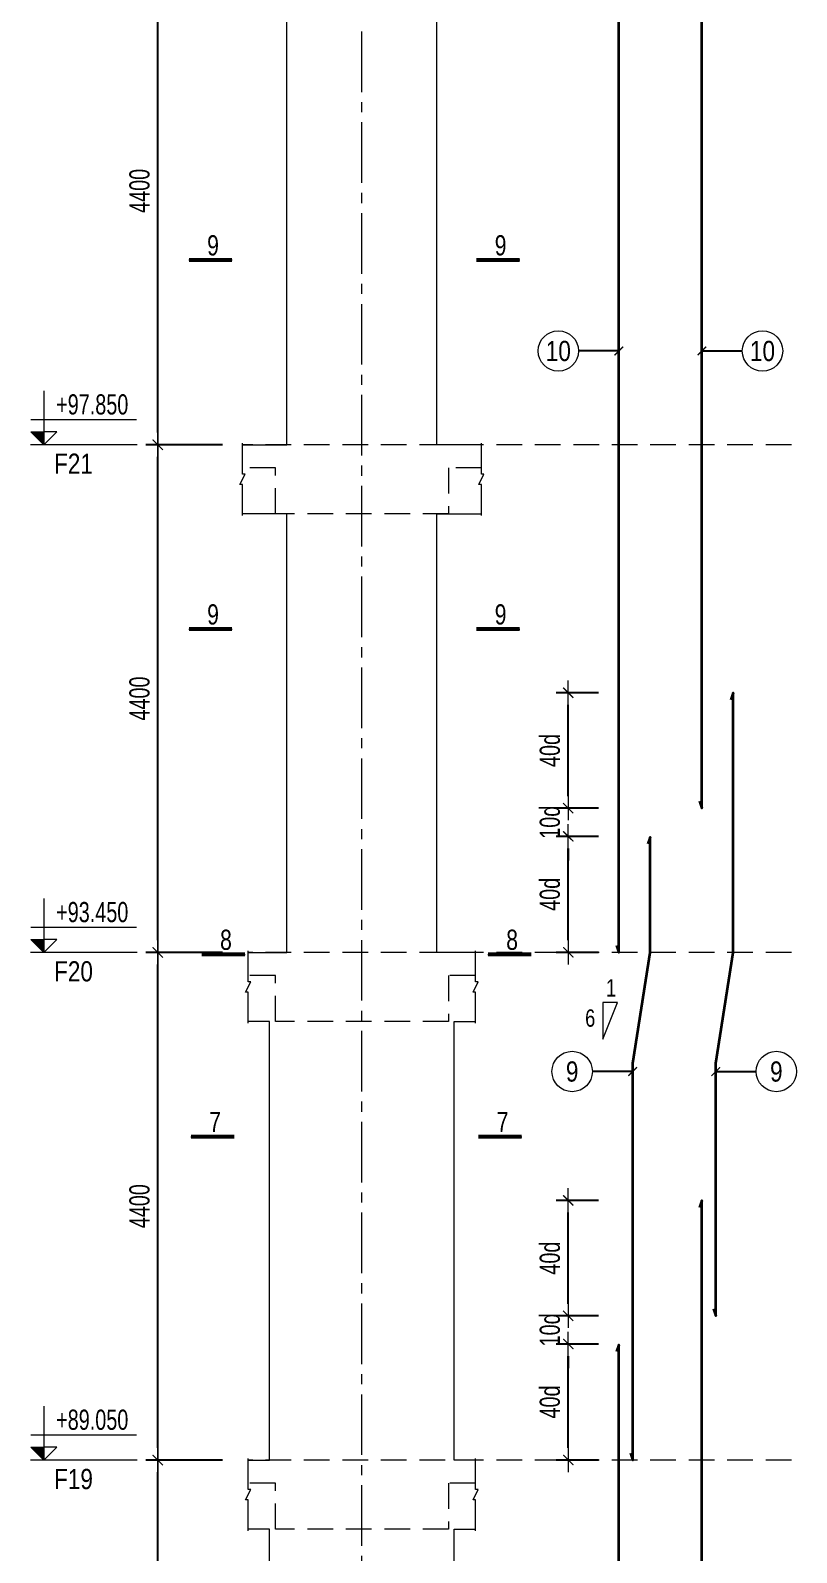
# Model space of a CAD drawing. Header units: millimetres. Extents: x 49323 to 380960, y -6102 to 181761.
# Drawn here: x 170211 to 176847, y 97829 to 111022 of the extents above; entities that cross this region are included whole.
import ezdxf
from ezdxf.enums import TextEntityAlignment as Align

# ---------------------------------------------------------------- set-up
doc = ezdxf.new("R2010")
doc.units = ezdxf.units.MM
doc.linetypes.add('CENTER2', pattern=[1.125, 0.75, -0.125, 0.125, -0.125])
doc.linetypes.add('HIDDEN2', pattern=[4.7625, 3.175, -1.5875])
doc.layers.get('0').update_dxf_attribs({"lineweight": 20})
doc.layers.get('Defpoints').update_dxf_attribs({"color": 151, "lineweight": 9})
for name, color, linetype, lineweight in [('kata_thep chu', 4, 'Continuous', 35), ('NDC_S_ANNO', 7, 'Continuous', 20), ('NDC_S_AXIS', 5, 'CENTER2', 13), ('NDC_S_BREAK-LINE', 1, 'Continuous', 15), ('NDC_S_CONTINUOUS', 3, 'Continuous', 20), ('NDC_S_DIM', 1, 'Continuous', 15), ('NDC_S_HIDDEN', 8, 'HIDDEN2', 13), ('NDC_S_LEADER', 1, 'Continuous', 15), ('NDC_S_SYMBOL', 1, 'Continuous', 15), ('NDC_S_TEXT SYMBOL', 7, 'Continuous', 20), ('NDC_S_VN TEXT', 7, 'Continuous', 20)]:
    doc.layers.add(name, color=color, linetype=linetype, lineweight=lineweight)
doc.styles.add('ARIAL', font='arial.ttf', dxfattribs={"width": 0.8})
doc.styles.add('NDC_ANNO', font='', dxfattribs={"width": 0.8})
doc.styles.add('NDC_DIM', font='', dxfattribs={"width": 0.75})
doc.styles.add('NDC_VIE TXT', font='arial.ttf', dxfattribs={"width": 0.8})
doc.styles.get('NDC_ANNO').set_extended_font_data('Dotum')
doc.styles.get('NDC_DIM').set_extended_font_data('Dotum')
doc.dimstyles.new('NDC_dim_70', dxfattribs={"dimscale": 70, "dimtxt": 2.5, "dimasz": 1.5, "dimexe": 1.5, "dimexo": 2.5, "dimgap": 1, "dimtad": 1, "dimdec": 0, "dimzin": 0, "dimdsep": 46, "dimtxsty": 'NDC_DIM', "dimblk": 'DIMMARK', "dimcen": 0.09, "dimdle": 1.2, "dimclrd": 1, "dimclre": 1, "dimclrt": 3, "dimadec": 0, "dimazin": 0, "dimtfac": 1, "dimtdec": 0, "dimtix": 1, "dimtofl": 0, "dimtmove": 0, "dimatfit": 3, "dimfxl": 8, "dimfxlon": 1, "dimtolj": 1, "dimtzin": 0, "dimarcsym": 0})
doc.dimstyles.new('NDC_dim_75', dxfattribs={"dimscale": 75, "dimtxt": 2.5, "dimasz": 1.5, "dimexe": 1.5, "dimexo": 2.5, "dimgap": 1, "dimtad": 1, "dimdec": 0, "dimzin": 0, "dimdsep": 46, "dimtxsty": 'NDC_DIM', "dimblk": 'DIMMARK', "dimcen": 0.09, "dimdle": 1.2, "dimclrd": 1, "dimclre": 1, "dimclrt": 3, "dimadec": 0, "dimazin": 0, "dimtfac": 1, "dimtdec": 0, "dimtix": 1, "dimtofl": 0, "dimtmove": 0, "dimatfit": 3, "dimfxl": 8, "dimfxlon": 1, "dimtolj": 1, "dimtzin": 0, "dimarcsym": 0})

# ---------------------------------------------------------------- blocks, each defined once
blk = doc.blocks.new('DIMMARK')
at = {"layer": 'NDC_S_DIM', "color": 1}
blk.add_line((-1.5, 0), (1, 0), dxfattribs=at)
at = {"layer": 'NDC_S_DIM', "color": 2, "const_width": 0.1}
blk.add_lwpolyline([(-0.42, -0.42), (0.42, 0.42)], dxfattribs=at)
blk = doc.blocks.new('*D285')
at = {"layer": 'Defpoints', "color": 0, "transparency": 16777216}
for p in [(171314, 98631), (172232, 98631), (172232, 94231)]:
    blk.add_point(p, dxfattribs=at)
at = {"layer": 'NDC_S_DIM', "color": 1, "lineweight": -2, "transparency": 16777216}
for p, q in [((171874, 98631), (171209, 98631)), ((171314, 94336), (171314, 98526)), ((171874, 94231), (171209, 94231))]:
    blk.add_line(p, q, dxfattribs=at)
at = {"layer": 'NDC_S_DIM', "color": 1, "lineweight": -2, "transparency": 16777216, "xscale": 105, "yscale": 105, "zscale": 105}
for p, rotation in [((171314, 98631), 90), ((171314, 94231), 270)]:
    blk.add_blockref('DIMMARK', p, dxfattribs=dict(at, rotation=rotation))
at = {"layer": 'NDC_S_DIM', "color": 3, "transparency": 16777216, "insert": (171156, 96431), "char_height": 175, "attachment_point": 5, "rotation": 90, "style": 'NDC_DIM'}
blk.add_mtext('\\A1;4400', dxfattribs=at)
blk = doc.blocks.new('*D286')
at = {"layer": 'Defpoints', "color": 0, "transparency": 16777216}
for p in [(171314, 103031), (172382, 103031), (172232, 98631)]:
    blk.add_point(p, dxfattribs=at)
at = {"layer": 'NDC_S_DIM', "color": 1, "lineweight": -2, "transparency": 16777216}
for p, q in [((171874, 103031), (171209, 103031)), ((171314, 98736), (171314, 102926)), ((171874, 98631), (171209, 98631))]:
    blk.add_line(p, q, dxfattribs=at)
at = {"layer": 'NDC_S_DIM', "color": 1, "lineweight": -2, "transparency": 16777216, "xscale": 105, "yscale": 105, "zscale": 105}
for p, rotation in [((171314, 103031), 90), ((171314, 98631), 270)]:
    blk.add_blockref('DIMMARK', p, dxfattribs=dict(at, rotation=rotation))
at = {"layer": 'NDC_S_DIM', "color": 3, "transparency": 16777216, "insert": (171156, 100831), "char_height": 175, "attachment_point": 5, "rotation": 90, "style": 'NDC_DIM'}
blk.add_mtext('\\A1;4400', dxfattribs=at)
blk = doc.blocks.new('*D287')
at = {"layer": 'Defpoints', "color": 0, "transparency": 16777216}
for p in [(171314, 107431), (172382, 107431), (172382, 103031)]:
    blk.add_point(p, dxfattribs=at)
at = {"layer": 'NDC_S_DIM', "color": 1, "lineweight": -2, "transparency": 16777216}
for p, q in [((171874, 107431), (171209, 107431)), ((171314, 103136), (171314, 107326)), ((171874, 103031), (171209, 103031))]:
    blk.add_line(p, q, dxfattribs=at)
at = {"layer": 'NDC_S_DIM', "color": 1, "lineweight": -2, "transparency": 16777216, "xscale": 105, "yscale": 105, "zscale": 105}
for p, rotation in [((171314, 107431), 90), ((171314, 103031), 270)]:
    blk.add_blockref('DIMMARK', p, dxfattribs=dict(at, rotation=rotation))
at = {"layer": 'NDC_S_DIM', "color": 3, "transparency": 16777216, "insert": (171156, 105231), "char_height": 175, "attachment_point": 5, "rotation": 90, "style": 'NDC_DIM'}
blk.add_mtext('\\A1;4400', dxfattribs=at)
blk = doc.blocks.new('*D297')
at = {"layer": 'Defpoints', "color": 0, "transparency": 16777216}
for p in [(171314, 111831), (172432, 111831), (172382, 107431)]:
    blk.add_point(p, dxfattribs=at)
at = {"layer": 'NDC_S_DIM', "color": 1, "lineweight": -2, "transparency": 16777216}
for p, q in [((171874, 111831), (171209, 111831)), ((171314, 107536), (171314, 111726)), ((171874, 107431), (171209, 107431))]:
    blk.add_line(p, q, dxfattribs=at)
at = {"layer": 'NDC_S_DIM', "color": 1, "lineweight": -2, "transparency": 16777216, "xscale": 105, "yscale": 105, "zscale": 105}
for p, rotation in [((171314, 111831), 90), ((171314, 107431), 270)]:
    blk.add_blockref('DIMMARK', p, dxfattribs=dict(at, rotation=rotation))
at = {"layer": 'NDC_S_DIM', "color": 3, "transparency": 16777216, "insert": (171156, 109631), "char_height": 175, "attachment_point": 5, "rotation": 90, "style": 'NDC_DIM'}
blk.add_mtext('\\A1;4400', dxfattribs=at)
blk = doc.blocks.new('*U2117')
at = {"layer": 'NDC_S_ANNO', "color": 0, "linetype": 'ByBlock', "lineweight": -2}
blk.add_line((-4.36, 0), (1, 0), dxfattribs=at)
at = {"layer": 'NDC_S_ANNO', "ltscale": 0.005, "const_width": 0.5}
blk.add_lwpolyline([(1, 0), (-4.36, 0)], dxfattribs=at)
at = {"layer": 'NDC_S_TEXT SYMBOL', "linetype": 'ByBlock', "lineweight": -2, "style": 'NDC_ANNO', "width": 0.8}
blk.add_attdef('DETAIL', text='', height=2.5, dxfattribs=at).set_placement((-0.64, 1.82), align=Align.MIDDLE_RIGHT)
blk = doc.blocks.new('*D346')
at = {"layer": 'Defpoints', "color": 0, "ltscale": 0.005, "transparency": 16777216}
for p in [(174870, 99636, 0), (175308, 99636), (175308, 98631)]:
    blk.add_point(p, dxfattribs=at)
at = {"layer": 'NDC_S_DIM', "color": 1, "lineweight": -2, "ltscale": 0.005, "transparency": 16777216}
for p, q in [((175133, 99636, 0), (174765, 99636, 0)), ((174870, 98736, 0), (174870, 99531, 0)), ((175133, 98631, 0), (174765, 98631, 0))]:
    blk.add_line(p, q, dxfattribs=at)
at = {"layer": 'NDC_S_DIM', "color": 1, "lineweight": -2, "ltscale": 0.005, "transparency": 16777216, "xscale": 105, "yscale": 105, "zscale": 105}
for p, rotation in [((174870, 99636, 0), 90), ((174870, 98631, 0), 270)]:
    blk.add_blockref('DIMMARK', p, dxfattribs=dict(at, rotation=rotation))
at = {"layer": 'NDC_S_DIM', "color": 3, "ltscale": 0.005, "transparency": 16777216, "insert": (174711, 99134, 0), "char_height": 175, "attachment_point": 5, "rotation": 90, "style": 'NDC_DIM'}
blk.add_mtext('\\A1;40d', dxfattribs=at)
blk = doc.blocks.new('*D347')
at = {"layer": 'Defpoints', "color": 0, "ltscale": 0.005, "transparency": 16777216}
for p in [(174870, 99881), (175308, 99881), (175308, 99636)]:
    blk.add_point(p, dxfattribs=at)
at = {"layer": 'NDC_S_DIM', "color": 1, "lineweight": -2, "ltscale": 0.005, "transparency": 16777216}
for p, q in [((174870, 99986), (174870, 100091)), ((175133, 99881), (174765, 99881)), ((175133, 99636), (174765, 99636)), ((174870, 99531), (174870, 99426))]:
    blk.add_line(p, q, dxfattribs=at)
at = {"layer": 'NDC_S_DIM', "color": 1, "lineweight": -2, "ltscale": 0.005, "transparency": 16777216, "xscale": 105, "yscale": 105, "zscale": 105}
for p, rotation in [((174870, 99881), 270), ((174870, 99636), 90)]:
    blk.add_blockref('DIMMARK', p, dxfattribs=dict(at, rotation=rotation))
at = {"layer": 'NDC_S_DIM', "color": 3, "ltscale": 0.005, "transparency": 16777216, "insert": (174711, 99759), "char_height": 175, "attachment_point": 5, "rotation": 90, "style": 'NDC_DIM'}
blk.add_mtext('\\A1;10d', dxfattribs=at)
blk = doc.blocks.new('*D348')
at = {"layer": 'Defpoints', "color": 0, "ltscale": 0.005, "transparency": 16777216}
for p in [(174870, 100881), (175308, 100881), (175308, 99881)]:
    blk.add_point(p, dxfattribs=at)
at = {"layer": 'NDC_S_DIM', "color": 1, "lineweight": -2, "ltscale": 0.005, "transparency": 16777216}
for p, q in [((175133, 100881), (174765, 100881)), ((174870, 99986), (174870, 100776)), ((175133, 99881), (174765, 99881))]:
    blk.add_line(p, q, dxfattribs=at)
at = {"layer": 'NDC_S_DIM', "color": 1, "lineweight": -2, "ltscale": 0.005, "transparency": 16777216, "xscale": 105, "yscale": 105, "zscale": 105}
for p, rotation in [((174870, 100881), 90), ((174870, 99881), 270)]:
    blk.add_blockref('DIMMARK', p, dxfattribs=dict(at, rotation=rotation))
at = {"layer": 'NDC_S_DIM', "color": 3, "ltscale": 0.005, "transparency": 16777216, "insert": (174711, 100381), "char_height": 175, "attachment_point": 5, "rotation": 90, "style": 'NDC_DIM'}
blk.add_mtext('\\A1;40d', dxfattribs=at)
blk = doc.blocks.new('*D370')
at = {"layer": 'Defpoints', "color": 0, "ltscale": 0.005, "transparency": 16777216}
for p in [(174870, 104036, 0), (175308, 104036, 0), (175308, 103031, 0)]:
    blk.add_point(p, dxfattribs=at)
at = {"layer": 'NDC_S_DIM', "color": 1, "lineweight": -2, "ltscale": 0.005, "transparency": 16777216}
for p, q in [((175133, 104036, 0), (174765, 104036, 0)), ((174870, 103136, 0), (174870, 103931, 0)), ((175133, 103031, 0), (174765, 103031, 0))]:
    blk.add_line(p, q, dxfattribs=at)
at = {"layer": 'NDC_S_DIM', "color": 1, "lineweight": -2, "ltscale": 0.005, "transparency": 16777216, "xscale": 105, "yscale": 105, "zscale": 105}
for p, rotation in [((174870, 104036, 0), 90), ((174870, 103031, 0), 270)]:
    blk.add_blockref('DIMMARK', p, dxfattribs=dict(at, rotation=rotation))
at = {"layer": 'NDC_S_DIM', "color": 3, "ltscale": 0.005, "transparency": 16777216, "insert": (174711, 103534, 0), "char_height": 175, "attachment_point": 5, "rotation": 90, "style": 'NDC_DIM'}
blk.add_mtext('\\A1;40d', dxfattribs=at)
blk = doc.blocks.new('*D371')
at = {"layer": 'Defpoints', "color": 0, "ltscale": 0.005, "transparency": 16777216}
for p in [(174870, 104281), (175308, 104281), (175308, 104036)]:
    blk.add_point(p, dxfattribs=at)
at = {"layer": 'NDC_S_DIM', "color": 1, "lineweight": -2, "ltscale": 0.005, "transparency": 16777216}
for p, q in [((174870, 104386), (174870, 104491)), ((175133, 104281), (174765, 104281)), ((175133, 104036), (174765, 104036)), ((174870, 103931), (174870, 103826))]:
    blk.add_line(p, q, dxfattribs=at)
at = {"layer": 'NDC_S_DIM', "color": 1, "lineweight": -2, "ltscale": 0.005, "transparency": 16777216, "xscale": 105, "yscale": 105, "zscale": 105}
for p, rotation in [((174870, 104281), 270), ((174870, 104036), 90)]:
    blk.add_blockref('DIMMARK', p, dxfattribs=dict(at, rotation=rotation))
at = {"layer": 'NDC_S_DIM', "color": 3, "ltscale": 0.005, "transparency": 16777216, "insert": (174711, 104159), "char_height": 175, "attachment_point": 5, "rotation": 90, "style": 'NDC_DIM'}
blk.add_mtext('\\A1;10d', dxfattribs=at)
blk = doc.blocks.new('*D372')
at = {"layer": 'Defpoints', "color": 0, "ltscale": 0.005, "transparency": 16777216}
for p in [(174870, 105281), (175308, 105281), (175308, 104281)]:
    blk.add_point(p, dxfattribs=at)
at = {"layer": 'NDC_S_DIM', "color": 1, "lineweight": -2, "ltscale": 0.005, "transparency": 16777216}
for p, q in [((175133, 105281), (174765, 105281)), ((174870, 104386), (174870, 105176)), ((175133, 104281), (174765, 104281))]:
    blk.add_line(p, q, dxfattribs=at)
at = {"layer": 'NDC_S_DIM', "color": 1, "lineweight": -2, "ltscale": 0.005, "transparency": 16777216, "xscale": 105, "yscale": 105, "zscale": 105}
for p, rotation in [((174870, 105281), 90), ((174870, 104281), 270)]:
    blk.add_blockref('DIMMARK', p, dxfattribs=dict(at, rotation=rotation))
at = {"layer": 'NDC_S_DIM', "color": 3, "ltscale": 0.005, "transparency": 16777216, "insert": (174711, 104781), "char_height": 175, "attachment_point": 5, "rotation": 90, "style": 'NDC_DIM'}
blk.add_mtext('\\A1;40d', dxfattribs=at)
blk = doc.blocks.new('CD')
at = {"layer": 'NDC_S_ANNO'}
blk.add_hatch(color=3, dxfattribs=at).paths.add_polyline_path([(0, 160), (-161, 160), (0, 0)])
at = {"layer": 'NDC_S_ANNO', "ltscale": 50}
h = blk.add_hatch(dxfattribs=at)
h.set_pattern_fill('ANSI31', color=256, scale=140.6, style=0)
h.paths.add_polyline_path([(0, 160), (0, 0), (161, 160)])
for p, q in [((-159, 314), (1147, 314)), ((1156, 0), (-164, 0))]:
    blk.add_line(p, q, dxfattribs=at)
for points in [[(0, 669), (0, 0)], [(0, 0), (-161, 160), (0, 160)], [(0, 0), (161, 160), (0, 160)]]:
    blk.add_lwpolyline(points, dxfattribs=at)
at = {"layer": 'NDC_S_TEXT SYMBOL', "color": 3, "style": 'NDC_DIM', "width": 0.7}
blk.add_attdef('COT', (154, 375), '', height=250, dxfattribs=at)

msp = doc.modelspace()

# ---------------------------------------------------------------- linework, layer by layer
at = {"layer": 'kata_thep chu', "color": 4, "ltscale": 0.005}
for points in [[(176008, 104340.7), (176028, 104280.7), (176028, 114080.7), (176008, 114020.7)], [(175288.2, 103090.7), (175308.2, 103030.7), (175308.2, 112830.7), (175288.2, 112770.7)], [(176128, 99940.7), (176148, 99880.7), (176148, 102070.7), (176298, 103030.7), (176298, 105280.7), (176278, 105220.7)], [(175408.2, 98690.7), (175428.2, 98630.7), (175428.2, 102070.7), (175578.2, 103030.7), (175578.2, 104030.7), (175558.2, 103970.7)], [(176008, 91140.7), (176028, 91080.7), (176028, 100880.7), (176008, 100820.7)], [(175288.2, 89890.7), (175308.2, 89830.7), (175308.2, 99630.7), (175288.2, 99570.7)]]:
    msp.add_lwpolyline(points, dxfattribs=at)
at = {"layer": 'NDC_S_ANNO'}
msp.add_lwpolyline([(175169.4, 102595.4), (175169.4, 102279), (175295.2, 102595.4)], close=True, dxfattribs=at)
at = {"layer": 'NDC_S_AXIS', "ltscale": 700}
msp.add_line((173082.3, -3699.8), (173082.3, 179341.9), dxfattribs=at)
at = {"layer": 'NDC_S_BREAK-LINE'}
for points in [[(172047.3, 106818.2), (172047.3, 107085.7), (172024.8, 107085.7), (172069.8, 107175.7), (172047.3, 107175.7), (172047.3, 107443.2)], [(174117.3, 106818.2), (174117.3, 107085.7), (174094.8, 107085.7), (174139.8, 107175.7), (174117.3, 107175.7), (174117.3, 107443.2)], [(172097.3, 102418.2), (172097.3, 102685.7), (172074.8, 102685.7), (172119.8, 102775.7), (172097.3, 102775.7), (172097.3, 103043.2)], [(174067.3, 102418.2), (174067.3, 102685.7), (174044.8, 102685.7), (174089.8, 102775.7), (174067.3, 102775.7), (174067.3, 103043.2)], [(172097.3, 98018.2), (172097.3, 98285.7), (172074.8, 98285.7), (172119.8, 98375.7), (172097.3, 98375.7), (172097.3, 98643.2)], [(174067.3, 98018.2), (174067.3, 98285.7), (174044.8, 98285.7), (174089.8, 98375.7), (174067.3, 98375.7), (174067.3, 98643.2)]]:
    msp.add_lwpolyline(points, dxfattribs=at)
at = {"layer": 'NDC_S_CONTINUOUS'}
for points in [[(172047.3, 107430.7), (172432.3, 107430.7), (172432.3, 111230.7), (172047.3, 111230.7)], [(174117.3, 107430.7), (173732.3, 107430.7), (173732.3, 111230.7), (174117.3, 111230.7)], [(172097.3, 103030.7), (172432.3, 103030.7), (172432.3, 106830.7), (172047.3, 106830.7)], [(174067.3, 103030.7), (173732.3, 103030.7), (173732.3, 106830.7), (174117.3, 106830.7)], [(172097.3, 98630.7), (172282.3, 98630.7), (172282.3, 102430.7), (172097.3, 102430.7)], [(174067.3, 98630.7), (173882.3, 98630.7), (173882.3, 102430.7), (174067.3, 102430.7)], [(172097.3, 94230.7), (172282.3, 94230.7), (172282.3, 98030.7), (172097.3, 98030.7)], [(174067.3, 94230.7), (173882.3, 94230.7), (173882.3, 98030.7), (174067.3, 98030.7)]]:
    msp.add_lwpolyline(points, dxfattribs=at)
at = {"layer": 'NDC_S_DIM'}
for centre in [(174783.7, 108243.7), (176552.5, 108243.7), (174903.7, 101998.5), (176672.5, 101998.5)]:
    msp.add_circle(centre, 175, dxfattribs=at)
at = {"layer": 'NDC_S_HIDDEN', "ltscale": 70}
for p, q in [((176803.2, 107430.7), (172047.3, 107430.7)), ((176803.2, 103030.7), (172097.3, 103030.7)), ((176803.2, 98630.7), (172097.3, 98630.7))]:
    msp.add_line(p, q, dxfattribs=at)
for points in [[(174117.3, 107230.7), (173832.3, 107230.7), (173832.3, 106830.7), (172332.3, 106830.7), (172332.3, 107230.7), (172047.3, 107230.7)], [(174067.3, 102830.7), (173832.3, 102830.7), (173832.3, 102430.7), (172332.3, 102430.7), (172332.3, 102830.7), (172097.3, 102830.7)], [(174067.3, 98430.7), (173832.3, 98430.7), (173832.3, 98030.7), (172332.3, 98030.7), (172332.3, 98430.7), (172097.3, 98430.7)]]:
    msp.add_lwpolyline(points, dxfattribs=at)

# ---------------------------------------------------------------- block references
at = {"layer": 'NDC_S_DIM'}
ref = msp.add_blockref('CD', (170325.6, 107430.7), dxfattribs=dict(at, xscale=0.7, yscale=0.7, zscale=0.7))
ref.add_attrib('COT', '+97.850', (170433.3, 107693), dxfattribs={"layer": '0', "color": 3, "height": 175, "style": 'NDC_DIM', "width": 0.75})
ref = msp.add_blockref('CD', (170325.6, 103030.7), dxfattribs=dict(at, xscale=0.7, yscale=0.7, zscale=0.7))
ref.add_attrib('COT', '+93.450', (170433.3, 103293), dxfattribs={"layer": '0', "color": 3, "height": 175, "style": 'NDC_DIM', "width": 0.75})
ref = msp.add_blockref('CD', (170325.6, 98630.7), dxfattribs=dict(at, xscale=0.7, yscale=0.7, zscale=0.7))
ref.add_attrib('COT', '+89.050', (170433.3, 98893), dxfattribs={"layer": '0', "color": 3, "height": 175, "style": 'NDC_DIM', "width": 0.75})
at = {"layer": 'NDC_S_SYMBOL', "xscale": 70, "yscale": 70, "zscale": 70}
for p, values in [((171888.2, 109032), {'DETAIL': '9'}), ((174379.4, 109032), {'DETAIL': '9'}), ((171888.2, 105833), {'DETAIL': '9'}), ((174379.4, 105833), {'DETAIL': '9'}), ((172000.2, 103012.8), {'DETAIL': '8'}), ((174479.1, 103012.8), {'DETAIL': '8'}), ((171905.7, 101433), {'DETAIL': '7'}), ((174396.9, 101433), {'DETAIL': '7'})]:
    msp.add_blockref('*U2117', p, dxfattribs=at).add_auto_attribs(values)

# ---------------------------------------------------------------- texts
at = {"layer": 'NDC_S_TEXT SYMBOL', "style": 'NDC_ANNO', "width": 0.8}
for s, p in [('1', (175240.6, 102723.4)), ('6', (175059.9, 102461.6))]:
    msp.add_text(s, height=150, dxfattribs=at).set_placement(p, align=Align.MIDDLE_CENTER)
at = {"layer": 'NDC_S_VN TEXT', "color": 7, "style": 'ARIAL', "width": 0.8}
for s, p in [('10', (174783.7, 108243.7)), ('10', (176552.5, 108243.7)), ('9', (174903.7, 101998.5)), ('9', (176672.5, 101998.5))]:
    msp.add_text(s, height=175, dxfattribs=at).set_placement(p, align=Align.MIDDLE)
at = {"layer": 'NDC_S_VN TEXT', "style": 'NDC_VIE TXT', "width": 0.8}
for s, p in [('F21', (170415.1, 107266.6)), ('F20', (170415.1, 102866.6)), ('F19', (170415.1, 98466.6))]:
    msp.add_text(s, height=175, dxfattribs=at).set_placement(p, align=Align.MIDDLE_LEFT)

# ---------------------------------------------------------------- dimensions: what is measured, and where the dimension line sits
at = {"layer": 'NDC_S_DIM'}
for base, p1, p2, picture, middle in [((171313.8, 111830.7), (172382.3, 107430.7), (172432.3, 111830.7), '*D297', (171156.2, 109630.7)), ((171313.8, 107430.7), (172382.3, 103030.7), (172382.3, 107430.7), '*D287', (171156.2, 105230.7)), ((171313.8, 103030.7), (172232.3, 98630.7), (172382.3, 103030.7), '*D286', (171156.2, 100830.7)), ((171313.8, 98630.7), (172232.3, 94230.7), (172232.3, 98630.7), '*D285', (171156.2, 96430.7))]:
    dim = msp.add_linear_dim(base=base, p1=p1, p2=p2, angle=90, dimstyle='NDC_dim_70', dxfattribs=at)
    dim.commit()
    dim.dimension.update_dxf_attribs({"geometry": picture, "text_midpoint": middle})
at = {"layer": 'NDC_S_DIM', "ltscale": 0.005}
for base, p1, p2, text, picture, middle in [((174870, 105280.7, 0), (175308.2, 104280.7, 0), (175308.2, 105280.7, 0), '40d', '*D372', (174710.6, 104780.7, 0)), ((174870, 104280.7, 0), (175308.2, 104036.4, 0), (175308.2, 104280.7, 0), '10d', '*D371', (174710.6, 104158.6, 0)), ((174870, 104036.4, 0), (175308.2, 103030.7, 0), (175308.2, 104036.4, 0), '40d', '*D370', (174710.6, 103533.6, 0)), ((174870, 100880.7), (175308.2, 99880.7), (175308.2, 100880.7), '40d', '*D348', (174710.6, 100380.7)), ((174870, 99880.7), (175308.2, 99636.4), (175308.2, 99880.7), '10d', '*D347', (174710.6, 99758.6)), ((174870, 99636.4, 0), (175308.2, 98630.7), (175308.2, 99636.4), '40d', '*D346', (174710.6, 99133.6, 0))]:
    dim = msp.add_linear_dim(base=base, p1=p1, p2=p2, angle=90, text=text, dimstyle='NDC_dim_70', dxfattribs=at)
    dim.commit()
    dim.dimension.update_dxf_attribs({"geometry": picture, "text_midpoint": middle})

# ---------------------------------------------------------------- leaders
at = {"layer": 'NDC_S_LEADER', "ltscale": 0.005}
for points in [[(175308.2, 108243.7), (174958.7, 108243.7)], [(176028, 108243.7), (176377.5, 108243.7)], [(175428.2, 101998.5), (175078.7, 101998.5)], [(176148, 101998.5), (176497.5, 101998.5)]]:
    msp.add_leader(points, dimstyle='NDC_dim_75', override={"dimasz": 1, "dimldrblk": 'ARCHTICK'}, dxfattribs=at)

doc.saveas('drawing.dxf')
